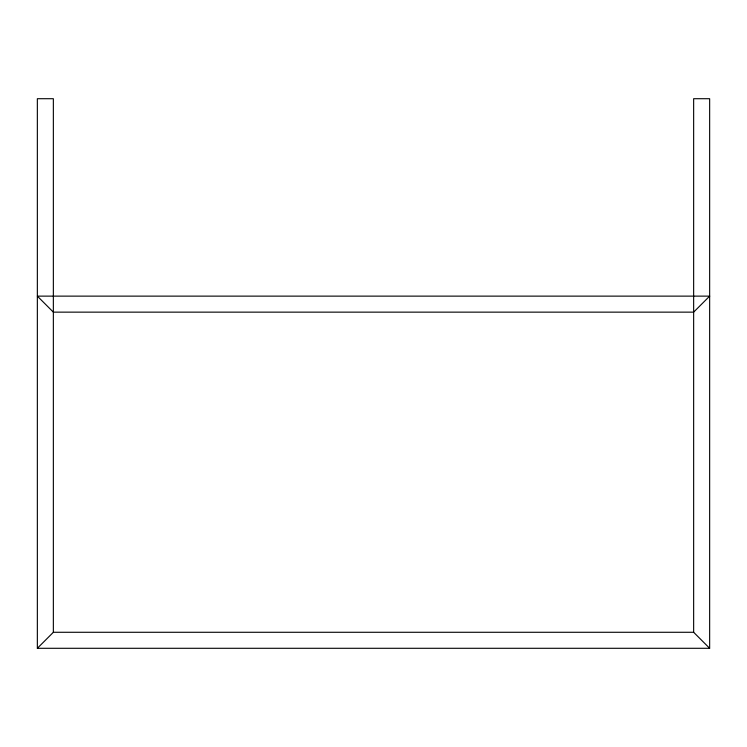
<?xml version="1.0" encoding="UTF-8"?>
<svg xmlns="http://www.w3.org/2000/svg" width="747" height="747" viewBox="0 0 747 747"><rect width="100%" height="100%" fill="white"/><g stroke="black" fill="none" stroke-linecap="round" stroke-linejoin="round"><path stroke-width="1.12" d="M53.354 632.279L53.354 98.707L37.35 98.707L37.35 648.293L53.354 632.279L693.646 632.279L709.65 648.293L709.65 98.707L693.646 98.707L693.646 632.279M37.35 648.293L709.65 648.293M709.65 296.129L693.646 312.143L53.354 312.143L37.35 296.129L709.65 296.129"/></g></svg>
